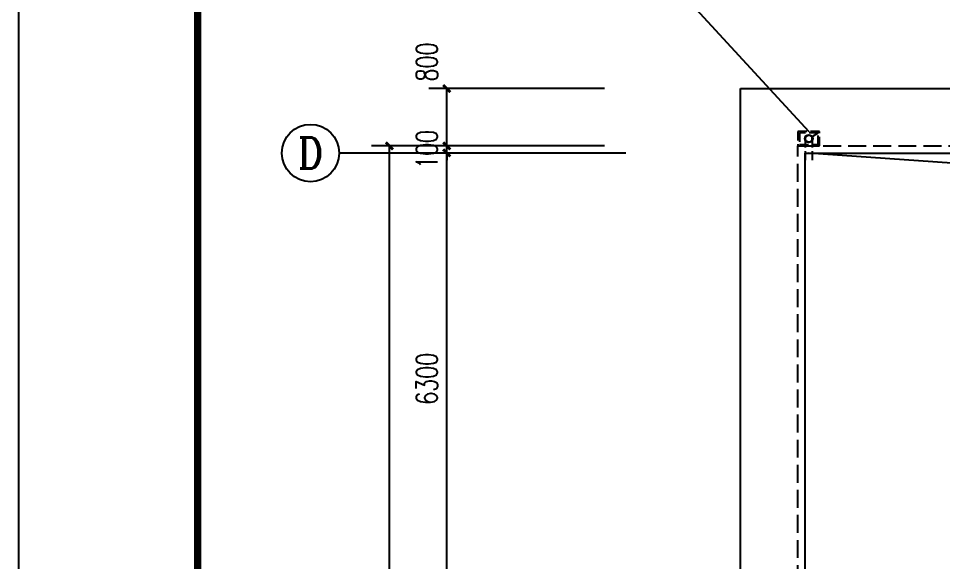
# Model space of a CAD drawing. Extents: x 6250600 to 6678662, y -692028 to -290561.
# Drawn here: x 6407592 to 6420495, y -660061 to -652471 of the extents above; entities that cross this region are included whole.
import ezdxf
from ezdxf.enums import TextEntityAlignment as Align

# ---------------------------------------------------------------- set-up
doc = ezdxf.new("R2010")
doc.units = 0
doc.header["$LTSCALE"] = 1000
doc.header["$MEASUREMENT"] = 0
for name, pattern in [('CONTINOUS', [0]), ('DASH', [0.35, 0.25, -0.1]), ('DASH_50', [0.175, 0.125, -0.05]), ('DOTE', [2.4200000000000004, 2, -0.2, 0.02, -0.2])]:
    doc.linetypes.add(name, pattern=pattern)
doc.layers.get('0').update_dxf_attribs({"linetype": 'CONTINUOUS'})
doc.layers.get('Defpoints').update_dxf_attribs({"linetype": 'CONTINUOUS'})
for name, color, linetype in [('AXIS', 3, 'CONTINUOUS'), ('AXIS_TEXT', 7, 'CONTINUOUS'), ('LAYER1', 143, 'CONTINUOUS'), ('PUB_DIM', 3, 'CONTINUOUS'), ('PUB_TITLE', 4, 'CONTINUOUS')]:
    doc.layers.add(name, color=color, linetype=linetype)
doc.styles.add('_TCH_AXIS', font='COMPLEX', dxfattribs={"bigfont": 'GBCBIG'})
doc.styles.add('_TCH_DIM_T3', font='SIMPLEX', dxfattribs={"width": 0.7058823529411765, "bigfont": 'GBCBIG'})
doc.styles.add('COMPLEX', font='COMPLEX')
doc.dimstyles.new('_TCH_ARCH&&100', dxfattribs={"dimtxt": 297.5, "dimasz": 100, "dimexe": 250, "dimexo": 300, "dimgap": 126.25, "dimtad": 1, "dimdec": 0, "dimzin": 0, "dimdsep": 46, "dimtxsty": '_TCH_DIM_T3', "dimblk": 'ARCHTICK', "dimcen": 0.09, "dimclrt": 7, "dimazin": 2, "dimtfac": 1, "dimtdec": 0, "dimtix": 1, "dimtmove": 2, "dimatfit": 3, "dimfxl": 0, "dimtolj": 1, "dimtzin": 0, "dimarcsym": 0})

# ---------------------------------------------------------------- blocks, each defined once
blk = doc.blocks.new('A$C05153518')
at = {"layer": 'LAYER1'}
h = blk.add_hatch(color=256, dxfattribs=at)
edge = h.paths.add_edge_path()
edge.add_ellipse((199.9998257048428, 200.0002237821136), major_axis=(77.781745930537, 77.781745930537), ratio=0.9999999999995688, start_angle=314.99999999998766, end_angle=405.00000000001234, ccw=False)
edge.add_line((309.9998257048428, 200.0002237821136), (299.9998257048428, 200.0002237821136))
edge.add_ellipse((199.9998257048428, 200.0002237821136), major_axis=(-70.71067811866828, 70.7106781186683), ratio=0.9999999999996173, start_angle=225.0000000000109, end_angle=314.999999999989)
edge.add_line((199.9998257048428, 300.0002237821136), (199.9998257048428, 310.0002237821136))
edge = h.paths.add_edge_path()
edge.add_line((199.9998257048428, 310.0002237821136), (199.9998257048428, 300.0002237821136))
edge.add_ellipse((199.9998257048428, 200.0002237821136), major_axis=(70.71067811866828, 70.71067811866827), ratio=0.9999999999996174, start_angle=45.00000000001096, end_angle=134.999999999989)
edge.add_line((99.9998257048428, 200.0002237821136), (89.9998257048428, 200.0002237821136))
edge.add_ellipse((199.9998257048428, 200.0002237821136), major_axis=(-77.781745930537, 77.781745930537), ratio=0.9999999999995689, start_angle=-45.00000000001228, end_angle=45.00000000001228, ccw=False)
edge = h.paths.add_edge_path()
edge.add_line((89.9998257048428, 200.0002237821136), (99.9998257048428, 200.0002237821136))
edge.add_ellipse((199.9998257048428, 200.0002237821136), major_axis=(-70.71067811866828, 70.7106781186683), ratio=0.9999999999996173, start_angle=45.00000000001096, end_angle=134.999999999989)
edge.add_line((199.9998257048428, 100.0002237821136), (199.9998257048428, 90.00022378211361))
edge.add_ellipse((199.9998257048428, 200.0002237821136), major_axis=(77.781745930537, 77.781745930537), ratio=0.9999999999995688, start_angle=134.9999999999876, end_angle=225.0000000000124, ccw=False)
edge = h.paths.add_edge_path()
edge.add_line((299.9998257048428, 200.0002237821136), (309.9998257048428, 200.0002237821136))
edge.add_ellipse((199.9998257048428, 200.0002237821136), major_axis=(-77.781745930537, 77.781745930537), ratio=0.9999999999995689, start_angle=134.9999999999877, end_angle=225.0000000000123, ccw=False)
edge.add_line((199.9998257048428, 90.00022378211361), (199.9998257048428, 100.0002237821136))
edge.add_ellipse((199.9998257048428, 200.0002237821136), major_axis=(70.71067811866828, 70.71067811866827), ratio=0.9999999999996174, start_angle=225.0000000000109, end_angle=314.999999999989)
h = blk.add_hatch(color=256, dxfattribs=at)
edge = h.paths.add_edge_path()
edge.add_ellipse((199.9998257048428, 200.0002237821136), major_axis=(77.781745930537, 77.781745930537), ratio=0.9999999999995688, start_angle=314.99999999998766, end_angle=405.00000000001234, ccw=False)
edge.add_line((309.9998257048428, 200.0002237821136), (299.9998257048428, 200.0002237821136))
edge.add_ellipse((199.9998257048428, 200.0002237821136), major_axis=(-70.71067811866828, 70.7106781186683), ratio=0.9999999999996173, start_angle=225.0000000000109, end_angle=314.999999999989)
edge.add_line((199.9998257048428, 300.0002237821136), (199.9998257048428, 310.0002237821136))
edge = h.paths.add_edge_path()
edge.add_line((199.9998257048428, 310.0002237821136), (199.9998257048428, 300.0002237821136))
edge.add_ellipse((199.9998257048428, 200.0002237821136), major_axis=(70.71067811866828, 70.71067811866827), ratio=0.9999999999996174, start_angle=45.00000000001096, end_angle=134.999999999989)
edge.add_line((99.9998257048428, 200.0002237821136), (89.9998257048428, 200.0002237821136))
edge.add_ellipse((199.9998257048428, 200.0002237821136), major_axis=(-77.781745930537, 77.781745930537), ratio=0.9999999999995689, start_angle=-45.00000000001228, end_angle=45.00000000001228, ccw=False)
edge = h.paths.add_edge_path()
edge.add_line((89.9998257048428, 200.0002237821136), (99.9998257048428, 200.0002237821136))
edge.add_ellipse((199.9998257048428, 200.0002237821136), major_axis=(-70.71067811866828, 70.7106781186683), ratio=0.9999999999996173, start_angle=45.00000000001096, end_angle=134.999999999989)
edge.add_line((199.9998257048428, 100.0002237821136), (199.9998257048428, 90.00022378211361))
edge.add_ellipse((199.9998257048428, 200.0002237821136), major_axis=(77.781745930537, 77.781745930537), ratio=0.9999999999995688, start_angle=134.9999999999876, end_angle=225.0000000000124, ccw=False)
edge = h.paths.add_edge_path()
edge.add_line((299.9998257048428, 200.0002237821136), (309.9998257048428, 200.0002237821136))
edge.add_ellipse((199.9998257048428, 200.0002237821136), major_axis=(-77.781745930537, 77.781745930537), ratio=0.9999999999995689, start_angle=134.9999999999877, end_angle=225.0000000000123, ccw=False)
edge.add_line((199.9998257048428, 90.00022378211361), (199.9998257048428, 100.0002237821136))
edge.add_ellipse((199.9998257048428, 200.0002237821136), major_axis=(70.71067811866828, 70.71067811866827), ratio=0.9999999999996174, start_angle=225.0000000000109, end_angle=314.999999999989)
for radius in [110, 110, 100, 100]:
    blk.add_circle((199.9998257048428, 200.0002237819972), radius, dxfattribs=at)
blk = doc.blocks.new('A$C395401BF')
at = {"layer": 'LAYER1', "xscale": -0.5, "yscale": 0.5, "zscale": 0.5, "rotation": 180}
blk.add_blockref('A$C05153518', (-0.0004135629860684276, 199.9999510311172), dxfattribs=at)
blk = doc.blocks.new('34343434')
at = {"layer": 'LAYER1', "linetype": 'DASH_50'}
for p, q in [((57436.16805808974, 28061.76368109634), (57489.9631868066, 28149.18076526126)), ((57409.96306423873, 28069.18076526126), (57069.96318680661, 28069.23337818006)), ((57409.9631868066, 27969.18076526126), (57069.9631868066, 27969.18076526126))]:
    blk.add_line(p, q, dxfattribs=at)
for points in [[(57309.9631868066, 27869.18076526126), (57309.9631868066, 28169.18076526126), (57509.9631868066, 28169.18076526126), (57509.9631868066, 27869.18076526126)], [(57329.9631868066, 27889.18076526126), (57329.9631868066, 28149.18076526126), (57489.9631868066, 28149.18076526126), (57489.96318680637, 27889.18076526126)]]:
    blk.add_lwpolyline(points, close=True, dxfattribs=at)
at = {"layer": 'LAYER1', "linetype": 'CONTINOUS'}
blk.add_circle((57409.96318680658, 28019.18076526126), 50, dxfattribs=at)
at = {"rotation": 270}
blk.add_blockref('A$C395401BF', (57309.96334766642, 28119.18026455081), dxfattribs=at)
blk = doc.blocks.new('_AXISO')
blk.add_circle((0, 0), 0.5)
at = {"layer": 'AXIS_TEXT', "style": 'COMPLEX', "width": 1.041666666666667}
blk.add_attdef('A', text='', height=0.56, dxfattribs=at).set_placement((-0.25, -0.28), (0.25, -0.28), align=Align.FIT)
blk = doc.blocks.new('_ArchTick')
at = {"color": 0, "linetype": 'ByBlock', "const_width": 0.4}
blk.add_lwpolyline([(-0.5, -0.5), (0.5, 0.5)], dxfattribs=at)
blk = doc.blocks.new('*D258')
at = {"layer": 'AXIS', "color": 0, "lineweight": -2, "transparency": 16777216}
for p, q in [((6415764.813308502, -654247.7218564558), (6412514.813308503, -654247.7218564558)), ((6412764.813308503, -669447.7218564558), (6412764.813308503, -654247.7218564558)), ((6415764.813308502, -669447.7218564558), (6412514.813308503, -669447.7218564558))]:
    blk.add_line(p, q, dxfattribs=at)
at = {"layer": 'Defpoints', "color": 0, "transparency": 16777216}
for p in [(6412764.813308503, -654247.7218564558), (6416064.813308502, -654247.7218564558), (6416064.813308502, -669447.7218564558)]:
    blk.add_point(p, dxfattribs=at)
at = {"layer": 'AXIS', "color": 0, "lineweight": -2, "transparency": 16777216, "xscale": 100, "yscale": 100, "zscale": 100}
for p, rotation in [((6412764.813308503, -654247.7218564558), 90), ((6412764.813308503, -669447.7218564558), 270)]:
    blk.add_blockref('_ArchTick', p, dxfattribs=dict(at, rotation=rotation))
at = {"layer": 'AXIS', "color": 7, "transparency": 16777216, "insert": (6412489.813308503, -661847.7218564547), "char_height": 297.5, "attachment_point": 5, "rotation": 90, "style": '_TCH_DIM_T3'}
blk.add_mtext('\\A1;15200', dxfattribs=at)
blk = doc.blocks.new('*D263')
at = {"layer": 'AXIS', "color": 0, "lineweight": -2, "transparency": 16777216}
for p, q in [((6415764.813308502, -654347.721856433), (6413314.813308503, -654347.721856433)), ((6413564.813308503, -660647.721856433), (6413564.813308503, -654347.721856433)), ((6415764.813308502, -660647.721856433), (6413314.813308503, -660647.721856433))]:
    blk.add_line(p, q, dxfattribs=at)
at = {"layer": 'Defpoints', "color": 0, "transparency": 16777216}
for p in [(6413564.813308503, -654347.721856433), (6416064.813308502, -654347.721856433), (6416064.813308502, -660647.721856433)]:
    blk.add_point(p, dxfattribs=at)
at = {"layer": 'AXIS', "color": 0, "lineweight": -2, "transparency": 16777216, "xscale": 100, "yscale": 100, "zscale": 100}
for p, rotation in [((6413564.813308503, -654347.721856433), 90), ((6413564.813308503, -660647.721856433), 270)]:
    blk.add_blockref('_ArchTick', p, dxfattribs=dict(at, rotation=rotation))
at = {"layer": 'AXIS', "color": 7, "transparency": 16777216, "insert": (6413289.813308503, -657497.7218564319), "char_height": 297.5, "attachment_point": 5, "rotation": 90, "style": '_TCH_DIM_T3'}
blk.add_mtext('\\A1;6300', dxfattribs=at)
blk = doc.blocks.new('*D264')
at = {"layer": 'AXIS', "color": 0, "lineweight": -2, "transparency": 16777216}
for p, q in [((6413564.813308503, -654247.7218564558), (6413564.813308503, -654147.7218564558)), ((6415764.813308502, -654247.7218564558), (6413314.813308503, -654247.7218564558)), ((6413564.813308503, -654347.721856433), (6413564.813308503, -654247.7218564558)), ((6415764.813308502, -654347.721856433), (6413314.813308503, -654347.721856433)), ((6413564.813308503, -654347.721856433), (6413564.813308503, -654447.721856433))]:
    blk.add_line(p, q, dxfattribs=at)
at = {"layer": 'Defpoints', "color": 0, "transparency": 16777216}
for p in [(6413564.813308503, -654247.7218564558), (6416064.813308502, -654247.7218564558), (6416064.813308502, -654347.721856433)]:
    blk.add_point(p, dxfattribs=at)
at = {"layer": 'AXIS', "color": 0, "lineweight": -2, "transparency": 16777216, "xscale": 100, "yscale": 100, "zscale": 100}
for p, rotation in [((6413564.813308503, -654247.7218564558), 270), ((6413564.813308503, -654347.721856433), 90)]:
    blk.add_blockref('_ArchTick', p, dxfattribs=dict(at, rotation=rotation))
at = {"layer": 'AXIS', "color": 7, "transparency": 16777216, "insert": (6413289.813308503, -654297.7218564433), "char_height": 297.5, "attachment_point": 5, "rotation": 90, "style": '_TCH_DIM_T3'}
blk.add_mtext('\\A1;100', dxfattribs=at)
blk = doc.blocks.new('*D265')
at = {"layer": 'AXIS', "color": 0, "lineweight": -2, "transparency": 16777216}
for p, q in [((6415764.813308502, -653447.7218564558), (6413314.813308503, -653447.7218564558)), ((6413564.813308503, -654247.7218564558), (6413564.813308503, -653447.7218564558)), ((6415764.813308502, -654247.7218564558), (6413314.813308503, -654247.7218564558))]:
    blk.add_line(p, q, dxfattribs=at)
at = {"layer": 'Defpoints', "color": 0, "transparency": 16777216}
for p in [(6413564.813308503, -653447.7218564558), (6416064.813308502, -653447.7218564558), (6416064.813308502, -654247.7218564558)]:
    blk.add_point(p, dxfattribs=at)
at = {"layer": 'AXIS', "color": 0, "lineweight": -2, "transparency": 16777216, "xscale": 100, "yscale": 100, "zscale": 100}
for p, rotation in [((6413564.813308503, -653447.7218564558), 90), ((6413564.813308503, -654247.7218564558), 270)]:
    blk.add_blockref('_ArchTick', p, dxfattribs=dict(at, rotation=rotation))
at = {"layer": 'AXIS', "color": 7, "transparency": 16777216, "insert": (6413289.813308502, -653077.7218564558), "char_height": 297.5, "attachment_point": 5, "rotation": 90, "style": '_TCH_DIM_T3'}
blk.add_mtext('\\A1;800', dxfattribs=at)

msp = doc.modelspace()

# ---------------------------------------------------------------- linework, layer by layer
msp.add_line((6425864.813307229, -654863.8487533551), (6418618.066196293, -654347.7218564558))
at = {"color": 0}
msp.add_lwpolyline([(6417664.813308503, -653447.7218564558), (6441464.813308503, -653447.7218564558), (6441464.813308503, -670247.7218564558), (6417664.813308503, -670247.7218564558)], close=True, dxfattribs=at)
at = {"color": 0, "linetype": 'DASH'}
msp.add_lwpolyline([(6433364.813308496, -654247.7218564558), (6440664.813308503, -654247.7218564558), (6440664.813308503, -669447.7218564558), (6418464.813308503, -669447.7218564558), (6418464.813308503, -654247.7218564558), (6425764.813308496, -654247.7218564558)], dxfattribs=at)
at = {"color": 0}
msp.add_lwpolyline([(6433364.813308496, -654347.7218564558), (6440564.813308503, -654347.7218564558), (6440564.813308503, -669347.7218564558), (6418564.813308503, -669347.7218564558), (6418564.813308503, -654347.7218564558), (6425764.813308496, -654347.7218564558)], dxfattribs=at)
at = {"layer": 'AXIS', "color": 0}
msp.add_line((6416064.813308502, -654347.721856433), (6412064.813308502, -654347.721856433), dxfattribs=at)
at = {"layer": 'PUB_DIM'}
msp.add_line((6416461.015263462, -651706.4131728379), (6418614.813308502, -654047.7218564558), dxfattribs=at)
at = {"layer": 'PUB_TITLE', "color": 4}
msp.add_lwpolyline([(6407591.733033662, -679457.3177449894), (6466991.733033662, -679457.3177449894), (6466991.733033662, -637457.3177449894), (6407591.733033662, -637457.3177449894)], close=True, dxfattribs=at)
at = {"layer": 'PUB_TITLE', "color": 4, "const_width": 100}
msp.add_lwpolyline([(6410091.733033662, -678457.3177449894), (6465991.733033662, -678457.3177449894), (6465991.733033662, -638457.3177449894), (6410091.733033662, -638457.3177449894)], close=True, dxfattribs=at)

# ---------------------------------------------------------------- block references
at = {"linetype": 'DOTE', "xscale": -1, "rotation": 270}
msp.add_blockref('34343434', (6390595.632543241, -711557.6850432624), dxfattribs=at)
at = {"layer": 'AXIS', "color": 0}
ref = msp.add_blockref('_AXISO', (6411664.813308502, -654347.721856433), dxfattribs=dict(at, xscale=800, yscale=800, zscale=800))
ref.add_attrib('A', 'D', dxfattribs={"layer": 'AXIS_TEXT', "color": 0, "height": 435.2571275961919, "style": '_TCH_AXIS'}).set_placement((6411488.637804475, -654565.3504202311), (6411840.988812529, -654565.3504202311), align=Align.FIT)

# ---------------------------------------------------------------- dimensions: what is measured, and where the dimension line sits
dim = msp.add_linear_dim(base=(6413564.813308503, -653447.7218564558), p1=(6416064.813308502, -654247.7218564558), p2=(6416064.813308502, -653447.7218564558), angle=90, dimstyle='_TCH_ARCH&&100', dxfattribs=at)
dim.commit()
dim.dimension.update_dxf_attribs({"geometry": '*D265', "text_midpoint": (6413289.813308502, -653077.7218564558), "dimtype": 161})
for p1, p2, distance, picture, middle in [((6416064.813308502, -654347.721856433), (6416064.813308502, -654247.7218564558), 2499.9999999990687, '*D264', (6413289.813308503, -654297.7218564433)), ((6416064.813308502, -669447.7218564558), (6416064.813308502, -654247.7218564558), 3299.9999999990687, '*D258', (6412489.813308503, -661847.7218564547)), ((6416064.813308502, -660647.721856433), (6416064.813308502, -654347.721856433), 2499.9999999990687, '*D263', (6413289.813308503, -657497.7218564319))]:
    dim = msp.add_aligned_dim(p1=p1, p2=p2, distance=distance, dimstyle='_TCH_ARCH&&100', dxfattribs=at)
    dim.commit()
    dim.dimension.update_dxf_attribs({"geometry": picture, "text_midpoint": middle})

doc.saveas('drawing.dxf')
